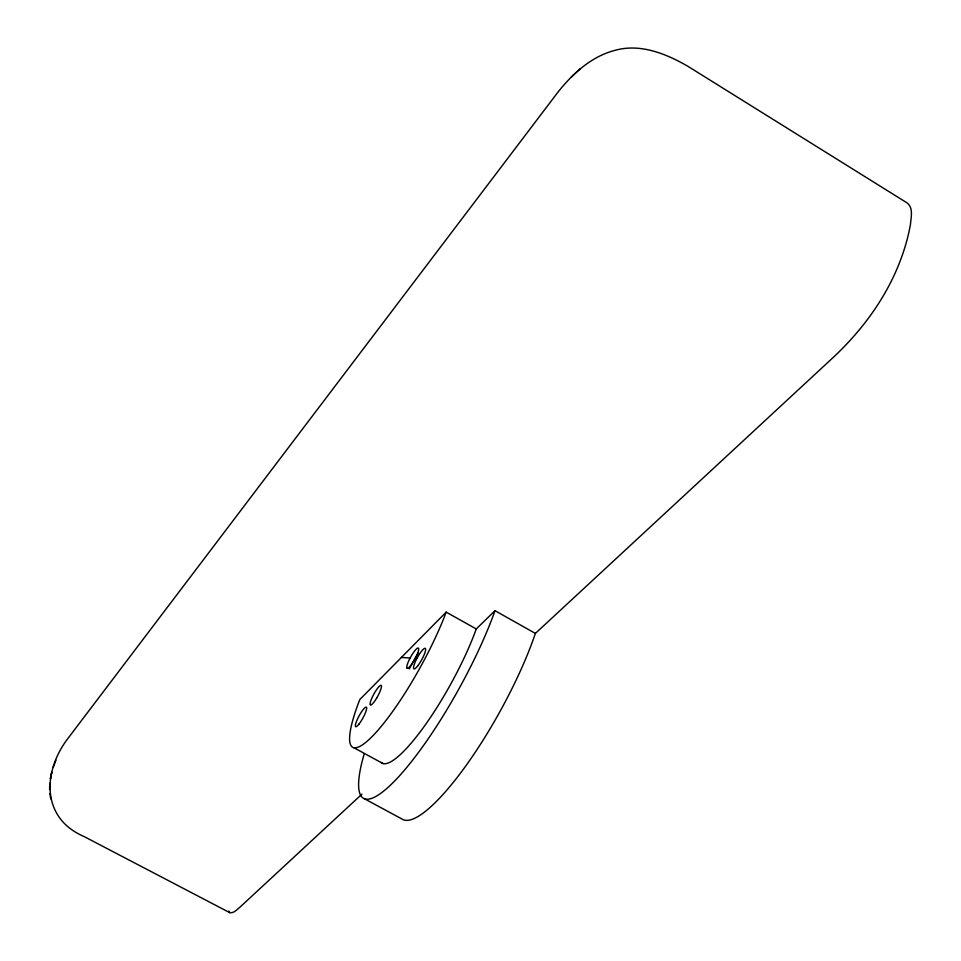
<?xml version="1.0" encoding="UTF-8"?>
<svg xmlns="http://www.w3.org/2000/svg" width="961" height="961" viewBox="0 0 961 961"><rect width="100%" height="100%" fill="white"/><g stroke="black" fill="none" stroke-linecap="round" stroke-linejoin="round"><path stroke-width="1.44" d="M364.447 798.771L403.452 819.805A141.111 33.046 -61 0 0 467.731 763.202A141.111 33.046 -61 0 0 535.385 633.419L832.334 358.261C859.47 333.107 882.414 302.967 897.021 268.828C903.052 254.545 907.785 239.661 910.451 224.369C911.016 217.474 913.575 207.84 907.124 202.927L688.148 66.465C666.802 54.032 641.059 43.461 616.085 50.056C592.06 55.906 573.02 73.204 558.005 92.088L68.627 737.531C42.945 770.181 40.254 817.799 84.124 836.563L229.799 912.674C233.943 913.587 237.139 909.202 240.142 907.004L361.937 794.134M53.215 767.431L55.954 760.235M446.18 612.121L359.81 699.548A102.13 20.385 -61 0 0 372.231 736.438A102.13 20.385 -61 0 0 446.18 612.121L476.26 628.962L495.011 610.691L535.385 633.419M571.302 77.06L580.036 68.916M401.41 657.444L410.131 658.009M415.32 658.333L416.906 658.441M353.672 747.622L383.019 763.563M229.799 912.674L228.802 911.064M49.876 793.45L50.717 798.879M495.011 610.691A141.603 30.392 -61 0 1 398.803 776.596A141.603 30.392 -61 0 1 364.279 753.652M476.26 628.962A101.854 21.839 -61 0 1 424.942 725.387A101.854 21.839 -61 0 1 381.036 762.421M409.302 668.868A101.854 21.839 -61 0 1 418.119 653.156M49.684 787.419L49.624 789.522L49.828 783.227L49.684 787.419M50.849 776.584L50.356 778.903L51.81 772.067L50.849 776.584M376.676 698.082L375.174 700.449A11.232 2.222 -61.3 0 1 370.874 700.569A11.232 2.222 -61.3 0 1 380.544 685.373A11.232 2.222 -61.3 0 1 376.676 698.082M407.308 668.375L406.827 667.979A11.592 2.366 -61 0 1 414.227 651.45A11.592 2.366 -61 0 1 417.338 654.057A11.592 2.366 -61 0 1 407.308 668.375M358.933 724.186A11.184 2.198 -61.4 0 0 366.634 707.5A11.184 2.198 -61.4 0 0 357.468 719.092A11.184 2.198 -61.4 0 0 358.933 724.186M417.627 666.009A11.748 2.427 -61 0 0 425.543 648.651A11.748 2.427 -61 0 0 415.56 661.18A11.748 2.427 -61 0 0 417.627 666.009"/></g></svg>
